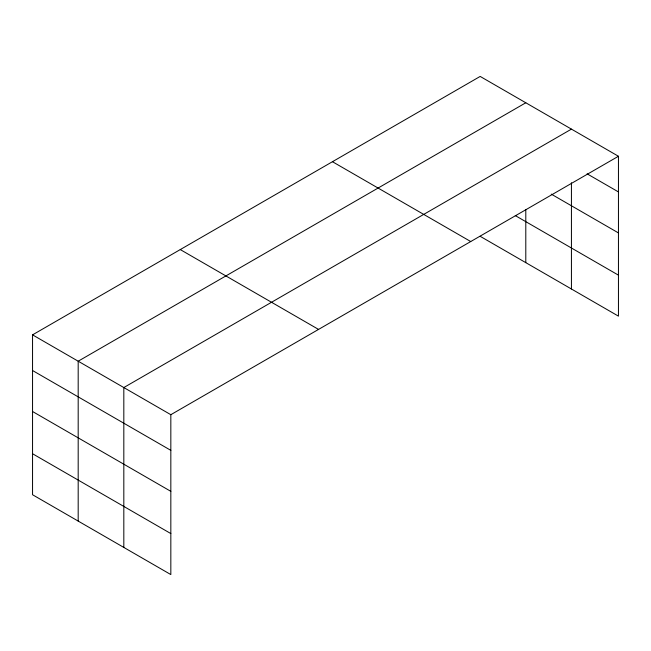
<?xml version="1.0" encoding="UTF-8"?>
<svg xmlns="http://www.w3.org/2000/svg" width="651" height="651" viewBox="0 0 651 651"><rect width="100%" height="100%" fill="white"/><g stroke="black" fill="none" stroke-linecap="round" stroke-linejoin="round"><path stroke-width="0.98" d="M32.55 334.858L170.831 414.695L170.831 574.573L32.55 494.736L32.55 334.858L480.169 76.427L618.45 156.264L618.45 316.142L480.169 236.305M525.796 102.777L78.185 361.207L78.185 521.077M571.432 129.126L123.82 387.548L123.82 547.426M170.831 414.695L618.45 156.264M587.104 173.825L618.45 191.923M551.251 194.12L618.45 232.92M515.267 215.579L618.45 275.153M332.449 161.708L470.738 241.545M180.262 249.577L318.551 329.414M32.55 370.517L170.831 450.354M32.55 411.505L170.831 491.342M32.55 453.739L170.831 533.576M571.432 182.776L571.432 288.995M525.796 209.589L525.796 262.646"/></g></svg>
